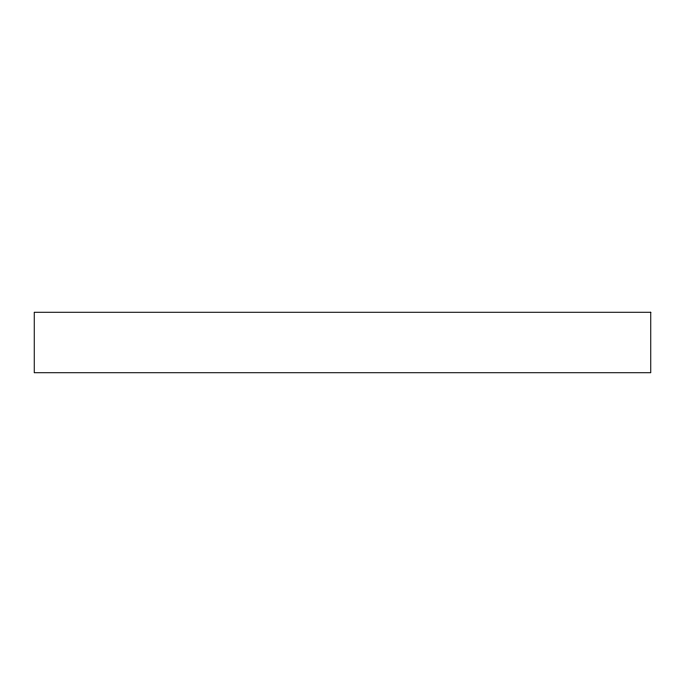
<?xml version="1.0" encoding="UTF-8"?>
<svg xmlns="http://www.w3.org/2000/svg" width="685" height="685" viewBox="0 0 685 685"><rect width="100%" height="100%" fill="white"/><g stroke="black" fill="none" stroke-linecap="round" stroke-linejoin="round"><path stroke-width="1.03" d="M650.75 312.274L34.25 312.274L34.25 372.726L650.75 372.726L650.75 312.274"/></g></svg>
